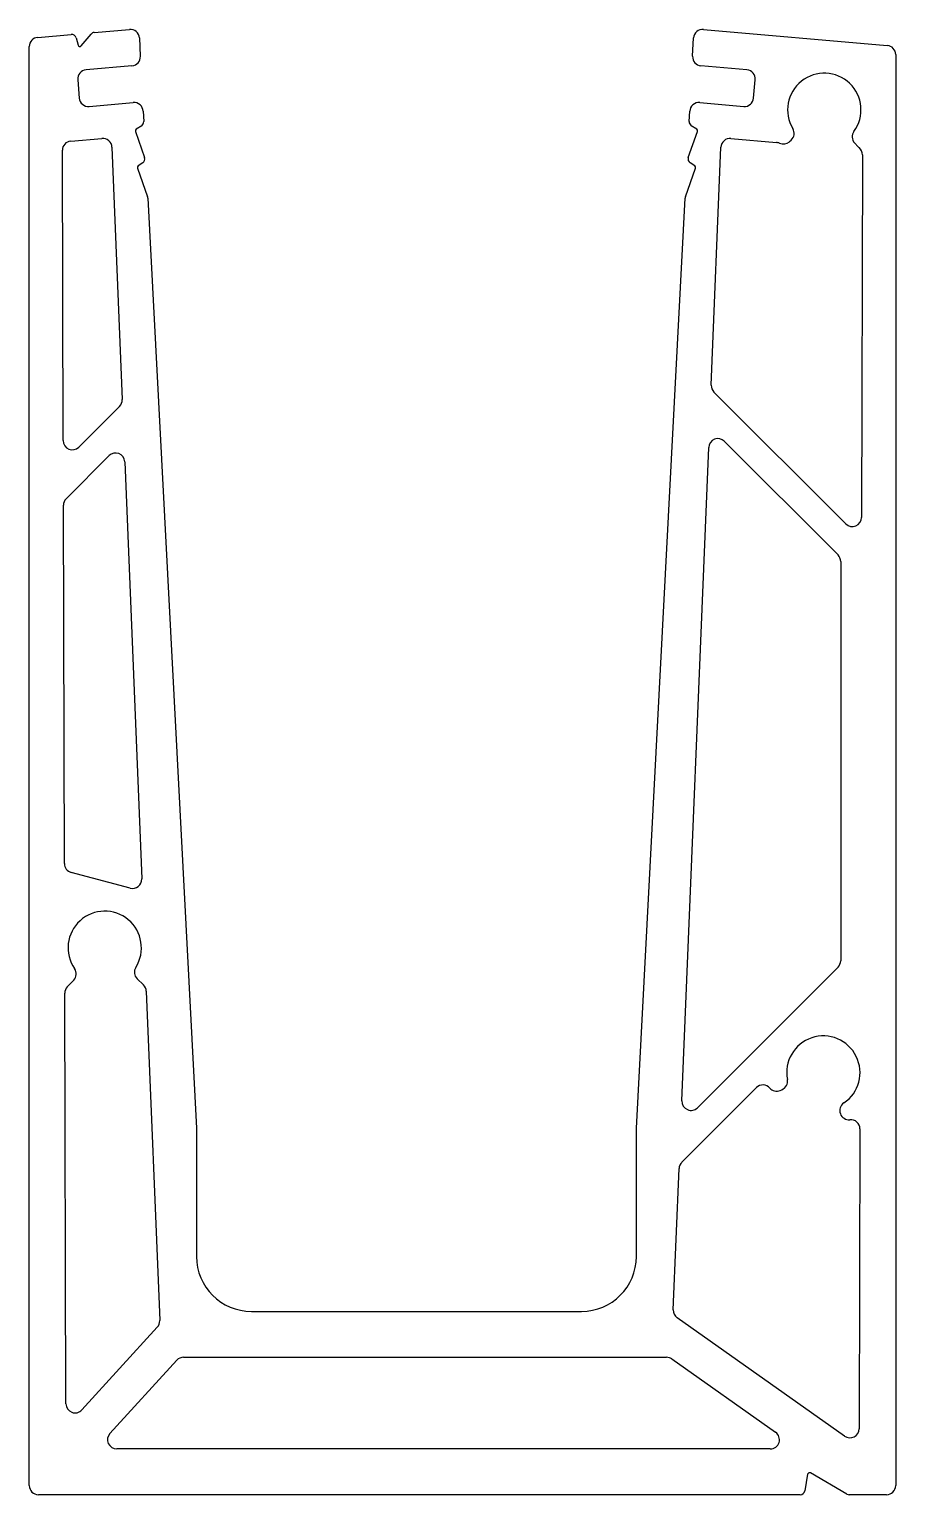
# Model space of a CAD drawing. Extents: x 2.2 to 49.5, y 2.8 to 82.7.
import ezdxf

# ---------------------------------------------------------------- set-up
doc = ezdxf.new("R2010")
doc.units = 0
doc.layers.get('0').update_dxf_attribs({"linetype": 'CONTINUOUS'})

msp = doc.modelspace()

# ---------------------------------------------------------------- linework, layer by layer
for p, q in [((2.65, 82.297), (4.484, 82.457)), ((5.027, 81.838), (5.564, 82.478)), ((5.734, 82.567), (7.655, 82.735)), ((38.975, 82.735), (49.003, 81.857)), ((2.193, 3.28), (2.193, 81.799)), ((4.748, 82.273), (4.854, 81.877)), ((8.198, 82.263), (8.25, 81.265)), ((38.38, 81.265), (38.432, 82.263)), ((49.459, 81.359), (49.459, 3.28)), ((4.832, 79.979), (4.919, 78.983)), ((7.794, 80.741), (5.287, 80.521)), ((41.343, 80.521), (38.836, 80.741)), ((41.711, 78.983), (41.798, 79.979)), ((5.461, 78.529), (7.864, 78.739)), ((38.766, 78.739), (41.169, 78.529)), ((8.407, 78.267), (8.437, 77.699)), ((38.193, 77.699), (38.223, 78.267)), ((4.451, 76.634), (6.158, 76.783)), ((7.986, 77.166), (8.484, 75.743)), ((8.323, 77.476), (8.026, 77.283)), ((38.146, 75.743), (38.644, 77.166)), ((38.604, 77.283), (38.307, 77.476)), ((40.472, 76.783), (42.95, 76.566)), ((4.04, 60.293), (3.995, 76.134)), ((6.701, 76.305), (7.261, 62.537)), ((39.396, 63.32), (39.929, 76.305)), ((43.664, 76.606), (43.758, 76.691)), ((47.218, 76.535), (47.404, 76.332)), ((8.091, 75.169), (8.642, 73.594)), ((8.384, 75.451), (8.131, 75.286)), ((37.988, 73.594), (38.539, 75.169)), ((38.499, 75.286), (38.246, 75.451)), ((47.648, 75.887), (47.595, 56.098)), ((8.656, 73.525), (11.315, 22.78)), ((35.315, 22.78), (37.974, 73.525)), ((46.741, 55.746), (39.542, 62.945)), ((7.115, 62.163), (4.893, 59.941)), ((40.11, 60.256), (46.313, 54.053)), ((4.196, 57.123), (6.547, 59.473)), ((37.794, 24.268), (39.257, 59.923)), ((7.4, 59.14), (8.326, 36.375)), ((4.106, 37.217), (4.05, 56.768)), ((46.459, 53.7), (46.459, 31.914)), ((7.697, 35.872), (4.476, 36.735)), ((46.313, 31.56), (38.647, 23.894)), ((4.265, 30.488), (4.614, 30.852)), ((8.077, 30.926), (8.421, 30.596)), ((4.19, 7.741), (4.126, 30.14)), ((8.575, 30.255), (9.307, 12.277)), ((37.789, 20.915), (41.864, 24.99)), ((43.155, 24.838), (43.25, 24.877)), ((11.315, 22.78), (11.315, 15.78)), ((35.315, 15.78), (35.315, 22.78)), ((47.506, 22.741), (47.462, 6.381)), ((37.326, 12.862), (37.643, 20.582)), ((14.315, 12.78), (32.315, 12.78)), ((46.673, 5.974), (37.537, 12.434)), ((9.176, 11.919), (5.059, 7.405)), ((6.591, 6.117), (10.239, 10.117)), ((10.609, 10.28), (36.96, 10.28)), ((37.249, 10.188), (42.906, 6.188)), ((42.618, 5.28), (6.96, 5.28)), ((44.656, 3.897), (44.496, 2.986)), ((46.802, 2.813), (44.805, 3.966)), ((44.25, 2.78), (2.693, 2.78)), ((48.959, 2.78), (46.927, 2.78))]:
    msp.add_line(p, q)
for centre, radius, start, end in [((4.506, 82.208), 0.25, 15, 95), ((5.756, 82.318), 0.25, 95, 140), ((7.698, 82.237), 0.5, 3, 95), ((38.932, 82.237), 0.5, 85, 177), ((2.693, 81.799), 0.5, 95, 180), ((4.95, 81.902), 0.1, 195, 320), ((48.959, 81.359), 0.5, 0, 85), ((7.751, 81.239), 0.5, 275, 3), ((38.879, 81.239), 0.5, 177, 265), ((5.33, 80.023), 0.5, 95, 185), ((41.3, 80.023), 0.5, 355, 85), ((45.566, 78.344), 2, 323.96031, 210.88639), ((5.417, 79.027), 0.5, 185, 275), ((7.908, 78.241), 0.5, 3, 95), ((38.722, 78.241), 0.5, 85, 177), ((41.213, 79.027), 0.5, 265, 355), ((8.187, 77.686), 0.25, 303, 3), ((38.443, 77.686), 0.25, 177, 237), ((6.202, 76.285), 0.5, 2.33014, 95), ((8.08, 77.199), 0.1, 123, 199.28685), ((38.549, 77.199), 0.1, 340.71315, 57), ((40.428, 76.285), 0.5, 85, 177.65104), ((43.42, 77.06), 0.5, 312.42335, 30.88639), ((47.587, 76.873), 0.5, 143.96031, 222.42335), ((4.495, 76.135), 0.5, 95, 180.16338), ((42.907, 76.068), 0.5, 65.12686, 85), ((43.327, 76.975), 0.5, 245.12686, 312.42335), ((47.773, 76.669), 0.5, 222.42335, 231.28285), ((47.148, 75.889), 0.5, 359.8467, 51.28285), ((8.185, 75.202), 0.1, 123, 199.28685), ((8.248, 75.66), 0.25, 303, 19.28685), ((38.382, 75.66), 0.25, 160.71315, 237), ((38.445, 75.202), 0.1, 340.71315, 57), ((8.406, 73.512), 0.25, 3, 19.28685), ((38.224, 73.512), 0.25, 160.71315, 177), ((39.895, 63.299), 0.5, 177.65104, 225), ((6.762, 62.517), 0.5, 315, 2.33014), ((4.54, 60.295), 0.5, 180.16338, 315), ((39.756, 59.903), 0.5, 45, 177.65104), ((6.9, 59.12), 0.5, 2.33014, 135), ((4.55, 56.769), 0.5, 135, 180.16338), ((47.095, 56.099), 0.5, 225, 359.8467), ((45.959, 53.7), 0.5, 0, 45), ((4.606, 37.218), 0.5, 180.16338, 255), ((7.826, 36.355), 0.5, 255, 2.33014), ((6.309, 32.621), 2, 327.7562, 214.68228), ((4.253, 31.198), 0.5, 316.21924, 34.68228), ((8.423, 31.287), 0.5, 147.7562, 226.21924), ((45.959, 31.914), 0.5, 315, 0), ((4.626, 30.142), 0.5, 136.21924, 180.16338), ((8.075, 30.235), 0.5, 2.33014, 46.21924), ((45.514, 25.811), 2, 303.96031, 190.88639), ((42.217, 24.636), 0.5, 41.63196, 135), ((42.965, 25.3), 0.5, 221.63196, 292.42335), ((43.059, 25.339), 0.5, 292.42335, 10.88639), ((38.294, 24.248), 0.5, 177.65104, 315), ((46.911, 23.738), 0.5, 123.96031, 275.46558), ((47.006, 22.742), 0.5, 359.8467, 95.46558), ((38.142, 20.561), 0.5, 135, 177.65104), ((14.315, 15.78), 3, 180, 270), ((32.315, 15.78), 3, 270, 0), ((37.826, 12.842), 0.5, 177.65104, 234.74006), ((8.807, 12.256), 0.5, 317.63007, 2.33014), ((10.609, 9.78), 0.5, 90, 137.63007), ((36.96, 9.78), 0.5, 54.74006, 90), ((4.69, 7.742), 0.5, 180.16338, 317.63007), ((6.96, 5.78), 0.5, 137.63007, 270), ((42.618, 5.78), 0.5, 270, 54.74006), ((46.962, 6.383), 0.5, 234.74006, 359.8467), ((2.693, 3.28), 0.5, 180, 270), ((44.755, 3.88), 0.1, 60, 170), ((48.959, 3.28), 0.5, 270, 0), ((44.25, 3.03), 0.25, 270, 350), ((46.927, 3.03), 0.25, 240, 270)]:
    msp.add_arc(centre, radius, start, end)

doc.saveas('drawing.dxf')
